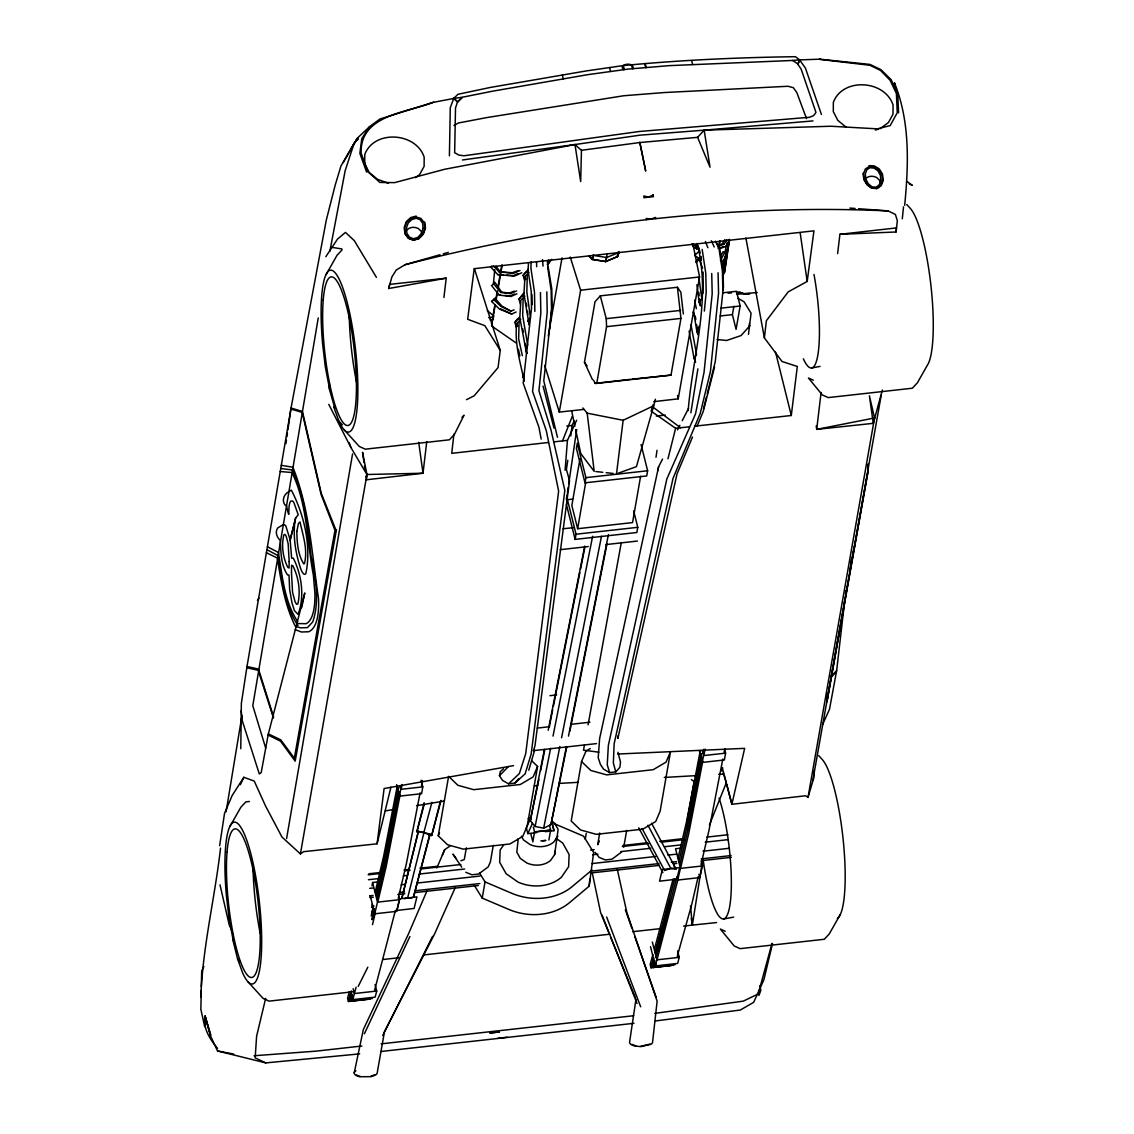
<?xml version="1.0" encoding="UTF-8"?>
<svg xmlns="http://www.w3.org/2000/svg" width="1134" height="1134" viewBox="0 0 1134 1134"><rect width="100%" height="100%" fill="white"/><g stroke="black" fill="none" stroke-linecap="round" stroke-linejoin="round"><path stroke-width="1.5" d="M240.777 748.695L241.358 703.321L246.999 666.509L291.055 408.027L326.294 220.081L335.239 184.97L340.951 166.032L354.148 143.253L357.706 137.824L369.599 126.625L379.933 119.027L433.599 102.216C407.404 112.705 359.776 114.633 361.151 153.161L367.841 171.702L379.89 182.446L394.689 182.617L444.641 169.278L574.981 144.542L639.888 135.187L704.157 130.155L830.91 126.243L877.347 128.837L890.19 125.605L897.249 112.72L896.399 93.541L890.105 80.259L880.494 70.421L869.962 65.276L819.754 59.379M449.404 155.868L450.283 107.602L453.784 98.431L462.048 97.311L457.498 102.003L455.514 107.928L454.649 152.693L458.859 155.075L463.962 155.769L638.952 131.53L809.704 117.256L813.702 115.54L815.97 112.45L801.256 69.415L797.797 64.085L799.583 59.904L792.751 60.471L798.067 64.071L799.853 59.889L820.038 59.166M201.285 990.166L200.86 1009.331L204.701 1026.695L205.098 1016.107L210.215 1035.271L217.53 1050.963L265.795 1062.898L359.662 1053.883M201.356 986.693C204.233 940.299 215.318 894.414 220.52 848.104M575.108 145.393L574.895 144.557L581.458 150.283L580.679 181.582L574.981 144.542L462.502 159.965M868.077 467.492L868.162 464.061M201.03 997.24L201.696 971.016L203.879 966.437M827.536 693.554L827.012 701.903L868.077 471.616L868.247 464.77M531.123 261.812L530.939 268.347L534.483 292.175L534.851 311.382M518.238 838.706L516.806 852.116L520.308 858.41L526.899 863.031A20.412 16.556 9.9 0 0 550.656 860.394L554.639 854.582L554.767 851.237M554.639 854.582L558.126 829.422L554.611 823.128L551.974 821.285M522.349 355.637L518.649 338.896L519.131 320.922L516.806 323.459C514.184 343.007 520.308 362.313 524.248 381.166L523.185 374.404M894.357 86.354L894.542 83.037C910.177 121.777 908.617 164.572 904.691 205.311M527.792 321.22L530.428 317.407L526.842 291.892L527.324 273.904L524.999 276.441L523.936 293.848L529.096 324.877L528.487 319.76M528.458 263.343L528.047 270.303L531.194 290.956L531.506 308.25L523.185 383.094L538.933 427.263L541.173 439.085M827.664 693.81L827.352 698.813L868.006 470.908M702.924 293.508L703.165 272.132M565.086 470.298L567.439 440.361L576.639 420.232M749.007 328.137L749.418 323.502M748.468 334.332L751.077 313.239L744.032 301.757L738.135 298.426M516.622 290.956L510.243 293.621L500.675 292.459L493.432 283.472L494.75 269.651M473.955 884.789L482.219 898.1L508.145 909.142A53.128 43.092 9.9 0 0 569.963 902.267L589.156 886.178L589.822 879.148M589.156 886.178L593.649 852.414L583.542 836.155L557.588 825.098A53.128 43.092 9.9 0 0 554.469 823.823M205.098 1016.107L210.683 1035.172L205.098 1016.107C202.617 1028.099 210.13 1039.651 217.572 1048.369M704.327 311.113L706.198 292.43L705.773 273.237L702.173 249.423M902.31 218.805L903.514 206.827M618.129 735.711L617.86 738.447L677.055 473.856L692.491 437.058M549.522 328.364L551.507 309.653L551.138 290.474L547.623 266.646M453.926 434.081L451.743 453.331L548.445 442.487M822.49 724.782L829.493 709.303L836.665 670.591L845.071 597.59M845.482 594.117L845.879 590.644M295.01 520.704C292.827 537.062 295.662 553.86 300.935 569.367A29.257 5.783 83.6 0 0 304.791 574.357L305.826 573.733C311.623 546.12 304.125 514.581 291.31 490.101L286.604 493.148C283.358 496.323 282.125 501.129 284.974 504.999L286.363 505.41C291.14 525.581 286.803 506.26 290.758 501.03L292.756 501.03L293.947 502.716L298.242 514.836L295.634 517.954L290.106 539.699L291.665 558.197L293.281 558.155C301.687 574.414 304.876 597.164 298.029 614.33L294.429 610.602L292.019 603.047L289.638 589.467L289.014 575.051L287.526 574.924C280.849 565.058 280.863 552.088 280.382 540.549C276.937 537.502 274.612 531.846 277.858 527.849L283.571 524.475L285.683 525.524L290.106 539.699M694.603 426.2L791.291 415.498L797.315 366.466L782.006 361.477L764.387 337.889L766.386 320.709L788.187 291.877L807.181 281.445L813.943 230.84L474.225 268.687L467.662 319.278L484.842 325.671L500.25 350.363L498.067 367.558L474.196 395.766L466.528 399.664M837.615 253.647L839.911 234.313L896.016 231.988L897.363 220.662L895.364 214.425L888.078 210.91L858.58 208.727M426.767 441.608L423.01 473.232L366.41 479.795L366.934 474.508L362.526 452.239L363.986 462.573M443.918 297.505L446.229 278.17L389.657 284.379L388.664 288.518L446.229 278.17M821.087 392.463L816.693 429.375L873.279 423.336L882.365 390.039M570.785 435.91L572.06 425.463L574.187 421.026M896.016 231.988L896.526 227.906L839.911 234.313M616.513 473.828L623.147 420.289L653.708 405.745L655.409 399.239M219.627 845.695L224.532 813.361L232.201 795.444L243.853 777.286L254.257 781.099L265.526 805.948L281.983 837.062L300.411 853.902L303.643 851.677L377.083 843.809L384.114 788.527L513.518 765.634M683.561 926.081L692.335 925.117L702.754 859.345M688.168 410.636C692.591 355.849 711.33 299.674 697.509 245.015L700.316 252.939M285.938 443.621L286.434 440.162M286.93 436.703L287.426 433.245M287.908 429.786L290.871 409.02L302.211 412.407L321.05 494.296L334.969 530.287L294.33 758.192L280.75 739.822L268.375 733.896L304.791 592.94L301.687 607.781M729.247 239.302L724.513 272.415L722.996 275.307M567.454 492.425L568.233 487.195M568.744 483.694L576.71 429.559M635.976 999.21L629.568 1042.274A13.183 4.72 -1.9 0 0 635.168 1046.072L640.894 1046.625L650.959 1044.301A13.183 4.734 -1.9 0 0 652.589 1042.075L657.125 1001.18L626.818 912.374L617.265 869.211M656.005 457.257L657.04 450.326M566.476 468.923L567.794 460.276M226.091 811.689L241.981 715.526M729.587 239.855L724.513 272.415L722.911 270.005M690.847 412.847L697.892 368.833M566.334 499.414L567.198 494.169M318.257 317.931L252.783 705.702L265.696 748.071M585.257 839.217L586.235 833.419M719.211 246.05L720.104 240.819M286.59 838.607L352.561 453.94M722.797 270.629L725.476 254.952M421.125 780.22L422.784 786.883L421.621 793.687L399.537 796.139L400.699 789.335L399.877 786.004M593.606 380.131L595.01 383.377L596.753 383.391L606.562 326.677L606.251 318.668L600.311 295.861L677.423 287.271L680.839 292.189L683.348 314.005M718.772 246.22L719.651 241.018M724.739 749.815L725.576 753.146L724.399 759.95L702.315 762.417L703.491 755.598L702.244 750.609M268.375 733.896L268.134 735.03L280.523 741.182L295.18 761.169L336.415 529.833M328.775 404.37L350.987 447.647L366.934 474.508L300.411 853.902M372.009 885.852L372.59 882.507L377.679 881.954M491.546 324.168L494.863 305.06M495.771 299.844L497.273 291.154M497.869 287.682L501.795 265.101M537.587 766.442L527.225 825.906L522.774 836.368L509.931 843.965L463.367 849.139L447.533 844.745L438.248 835.815L448.61 776.351L457.895 785.295L473.728 789.689L520.293 784.501L533.136 776.903L537.587 766.442L531.789 760.857M466.343 847.821L464.302 859.544L460.843 860.791M618.767 252.117L617.265 256.624L605.783 261.5L592.586 259.374L593.365 254.867M482.219 898.1L485.04 881.912L479.54 873.038M493.29 845.298L490.37 862.038L488.159 866.929L478.562 874.059L471.928 874.782L465.748 872.244M592.458 379.677L584.464 362.285L595.01 301.757L600.311 295.861M605.783 261.5L607.101 253.988M572.585 499.13L567.439 499.697L566.532 504.885L575.136 539.387L636.869 532.512L637.762 527.324L633.665 510.895M579.942 459.057L571.848 505.481L577.645 528.713L632.545 522.59L640.625 476.167M617.265 256.624L618.044 252.117M575.136 539.387L576.044 534.213L567.439 499.697M584.988 482.829L585.895 477.641L577.305 443.196L576.398 448.369L584.988 482.829L646.72 475.954L647.627 470.766L641.079 444.528M577.645 528.713L585.739 482.29M530.343 820.718L530.939 817.302M532.81 841.967L534.568 831.86L533.349 827.012M548.899 840.01L550.628 830.074L549.423 825.212M581.558 761.552L571.196 821.002L580.48 829.946L596.3 834.341L642.879 829.152L655.707 821.555L660.158 811.094L670.52 751.629L666.069 762.105L653.241 769.688L606.662 774.876L590.842 770.482L581.558 761.552L585.995 751.077L590.275 748.553M599.73 833.008L597.689 844.717L599.333 841.045M623.757 847.141L626.677 830.4M722.471 292.841L736.476 291.282L740.148 306.01L736.079 329.356L732.408 314.628L733.868 306.293M868.077 471.616L868.247 470.596M495.189 305.117L491.561 325.94L516.154 342.978M496.111 299.915L497.628 291.24M498.237 287.767L502.178 265.214M548.246 335.99L562.01 257.886M583.783 409.431L559.289 412.096L580.622 290.205L570.26 257.078M596.753 383.391L671.002 375.113L680.953 318.399L677.423 287.271M653.737 401.649L678.217 398.842L699.579 276.951L692.902 244.008M687.161 821.285L694.15 781.609M726.71 784.515L731.884 804.289L805.409 795.77L808.018 797.344L874.541 417.964L869.395 395.766L873.279 423.336M881.246 395.043L812.908 779.979M584.421 745.123L583.5 750.184L598.88 752.182M588.078 724.839L621.304 542.562M729.119 240.351L726.568 254.285L722.032 262.975M268.134 735.03L261.203 772.608L259.317 773.969L242.194 720.459L241.216 710.706M722.826 270.657L725.051 258.665M398.417 787.549L384.525 859.303L376.034 895.364M398.97 792.723L385.39 862.776L376.899 898.837M701.11 753.826L687.218 825.58L678.827 861.797M701.989 757.299L688.083 829.053L679.691 865.27M397.283 786.018L383.703 855.986L375.212 892.061M398.488 787.761L384.568 859.459L376.077 895.52M399.253 791.759L385.432 862.931L376.942 898.993M400.061 795.019L386.255 866.248L378.161 900.58M401.422 788.073L402.088 784.586M420.119 792.779L406.312 864.009L398.261 898.341M421.465 785.834L422.472 780.617M700.302 750.58L686.396 822.263L677.962 858.325M687.261 825.736L701.181 754.039M688.125 829.209L701.946 758.036M702.967 752.834L703.633 749.361M702.754 761.297L688.948 832.526L680.91 866.858M704.101 754.351L705.121 749.135M722.812 759.057L709.005 830.286L701.01 864.618M724.158 752.111L724.824 748.638M850.954 561.954L851.549 558.892M329.895 251.167L345.175 170.639L354.148 143.253M566.773 746.895L550.926 824.716L543.668 828.174L535.12 826.473L530.301 820.619L544.419 749.376M548.204 730.268L584.705 546.078M538.905 779.285L530.301 820.619M540.635 770.596L544.759 749.744M549.239 727.163L552.683 709.785M553.364 706.312L579.885 572.514M580.565 569.027L584.705 548.176M535.12 826.473L550.614 748.284M553.023 736.108L592.614 536.283M543.668 828.174L559.856 746.498M561.571 737.809L601.502 536.24M550.926 824.716L566.419 746.512M568.488 736.094L608.419 534.525M569.863 731.246L607.044 543.583M729.275 240.663L726.568 254.285L724.966 251.876L722.968 251.833L720.685 256.171M354.205 1072.934L363.334 1029.559L408.453 933.977L427.277 890.204M662.539 459.072L658.599 466.754L599.645 738.489L598.199 757.739L600.439 764.458L603.586 769.192L609.596 772.58L615.79 771.885L619.83 767.378L620.511 762.232L617.959 752.281M724.924 252.556L727.149 242.435M546.815 291.863L547.212 312.247L538.933 390.706L551.011 430.041L564.831 490.412L531.151 754.082L525.113 773.898L514.779 783.14L508.571 783.835L502.575 780.447L499.428 775.713L500.349 771.531L503.553 768.824M657.677 470.936L658.599 466.754M771.999 943.36L758.674 992.293M592.189 259.473L593.139 255.363L606.704 257.517L618.725 252.513L617.534 256.638L605.669 261.585L592.189 259.473L589.07 256.086M721.876 771.049L722.67 767.69M698.218 876.625L691.825 904.096L677.267 956.316M371.569 907.512L372.377 904.081M371.215 916.13L373.639 905.825M372.08 919.603L374.503 909.298M398.714 896.413L399.537 899.687L396.787 911.339L374.73 913.806L377.48 902.14L372.59 882.507M395.44 910.361L374.674 990.025M673.142 878.935L654.772 947.811M674.758 878.793L655.452 952.262M676.431 878.836L656.076 956.912M678.104 878.878L657.366 958.528M701.266 861.018L702.499 865.937L699.749 877.588L677.707 880.055L680.443 868.389L675.552 848.756L680.641 848.189M371.583 914.245L373.596 905.655M372.037 919.433L374.461 909.128M372.505 924.621L375.326 912.601M265.654 998.374L256.61 1036.235L255.178 1057.866L265.795 1062.898M772.538 943.573L763.905 979.719L753.671 1002.328L740.289 1010.04L655.58 1020.94M377.083 843.809L390.932 787.18M290.191 540.294L295.776 517.628M401.904 898.128L418.375 831.35L430.041 834.681L413.442 897.178M404.597 898.766L407.701 897.689L424.031 832.313M703.463 408.935L706.411 397.127M707.247 393.753L715.256 361.689L723.435 286.874L723.053 269.594L719.821 248.941L715.582 241.556M667.969 458.774L675.623 428.312L651.015 411.061M401.805 898.426L418.375 831.35M605.669 261.585L606.704 257.517M714.548 366.977L703.236 411.472L697.197 425.874M375.071 984.581L376.729 991.045L375.156 997.126L352.802 999.621L354.375 993.54L353.128 988.678M677.593 950.873L679.238 957.351L677.664 963.418L655.31 965.913L656.884 959.832L652.348 942.042M413.513 896.852L429.857 833.972M416.788 832.101L424.144 802.73M417.227 830.428L424.385 803.652M416.547 831.194L423.875 832.441L431.926 802.305M428.751 835.021L431.685 835.531L440.389 801.128M431.685 835.531L441.083 800.377M874.031 420.87L874.541 417.964L816.693 429.375L816.211 425.93M372.363 998.444L352.49 1000.656L353.397 997.296M354.758 992.25L356.119 987.204M351.455 991.059L349.598 997.863L350.434 1001.18L370.308 998.955M350.434 1001.18L352.277 994.376M349.4 991.527L347.585 998.204L348.407 1001.506L368.281 999.295M348.407 1001.506L351.143 991.499M674.928 964.736L655.055 966.948L655.976 963.588M653.581 959.052L652.178 964.155L653 967.472L672.873 965.247M653 967.472L654.871 960.668M655.806 957.266L670.804 902.862M388.664 288.518L391.882 276.98L396.234 270.034L405.022 264.732L439.992 254.739M652.929 954.474L650.151 964.495L650.973 967.798L670.846 965.587M650.973 967.798L653.751 957.791M655.14 952.787L669.939 899.39M653.708 405.745L636.429 466.641L618.172 473.218M533.575 750.623L534.993 745.69L569.552 480.759L565.838 467.378M528.784 770.241L534.553 750.481M651.469 409.955L652.971 404.923M808.018 797.344L813.829 777.811L813.73 770.879M617.534 256.638L619.15 252.017M758.887 995.524L760.815 990.436L759.993 985.588M697.977 334.7L696.928 331.78L699.068 326.28M525.552 350.675L527.693 345.218L522.689 315.663L523.185 297.689L520.86 300.226L519.797 317.619L526.615 353.61M553.718 441.891L562.507 440.913L572.301 416.306M699.083 248.119L696.744 248.913L695.964 246.234L697.07 243.456M709.388 825.042L726.27 782.871L723.265 773.161M438.248 835.815L439.524 832.824M799.782 60.003L795.43 56.7C737.993 57.48 680.485 60.059 623.303 65.574L586.42 70.903L490.469 87.417L457.952 94.292L453.628 98.545M436.831 867.978L444.698 849.678L449.872 846.134M442.359 855.093L444.698 849.678M455.287 887.539L434.662 933.792L384.483 1031.586L377.225 1072.764A13.183 4.72 -1.9 0 1 375.567 1075.004L371.272 1076.662L359.762 1076.747A13.183 4.734 -1.9 0 1 355.849 1070.709M878.893 186.373L880.239 183.339L879.431 180.093L876.667 177.514A8.505 6.889 9.9 0 0 865.398 178.789M530.939 817.557L526.36 827.763L527.82 833.618L536.524 832.654M527.82 833.618L532.399 823.426M364.383 1033.797L409.884 936.542M240.309 784.756L243.853 777.286M358.202 986.396L367.827 967.16M382.697 1035.555L432.593 936.386M677.494 429.899L679.861 425.307M682.229 420.7L688.522 408.41M433.84 102.244L454.039 98.403L457.767 101.975L462.658 97.17L492.652 91.174L587.866 74.646L628.392 69.061L669.173 65.644L793.02 60.442M720.43 260.565L724.966 251.876M522.76 377.636L524.376 374.631M326.039 274.683L337.039 255.278L342.043 249.919M229.848 826.629L240.847 807.238L245.851 801.88L249.367 801.483M840.28 914.514L829.28 933.92L824.276 939.278L740.133 948.648L734.18 945.954L720.359 929.044L725.179 931.241M343.205 162.63L357.706 137.824L350.874 149.064M695.61 362.242L694.051 358.457L696.545 354.191L691.017 324.99M717.524 245.681L722.245 243.994L724.909 239.586M719.537 245.724L724.243 244.037L726.922 239.628M729.403 240.564L725.845 246.447L721.139 248.133L717.85 248.006M325.812 256.709L337.549 239.033L345.473 232.413L354.304 240.649L376.431 277.391M369.599 126.625L361.774 138.646L359.861 153.359L366.622 172.141M699.621 299.121L700.458 305.939L699.154 302.324L701.776 298.469L698.969 278.142M503.794 844.717L500.165 850.004L499.683 862.237L506.076 873.69L518.068 882.124A37.195 30.179 9.9 0 0 561.358 877.305L568.63 866.73L569.112 854.497L562.719 843.03L556.057 838.352M557.857 836.141L553.874 841.938A20.412 16.556 9.9 0 1 530.117 844.589L523.525 839.954L521.427 836.183M695.837 261.713L698.473 257.942L694.646 255.433L699.508 250.812M696.148 262.691L700.855 256.908M257.418 600.325L258.991 598.171M329.427 388.267L325.245 366.41L322.566 343.418A81.364 16.089 83.6 0 1 334.913 272.514A81.364 16.089 83.6 0 1 357.749 381.208A81.364 16.089 83.6 0 1 338.896 421.168L342.397 424.853M524.532 280.509L523.128 275.364L524.73 273.223M523.128 275.364L528.373 269.07M520.393 304.281L518.989 299.135L523.284 293.876M518.989 299.135L524.22 292.841M547.382 264.576L548.984 262.45M547.524 264.619L551.819 259.36M516.339 327.513L514.935 322.368L517.345 319.164M514.935 322.368L519.372 317.151M514.779 783.14L518.805 778.633M749.985 325.614L741.055 335.579L726.696 340.469L717.113 339.562M516.154 312.006L511.703 314.019L499.57 309.171L491.617 301.502L494.934 298.171L501.951 306.152L510.924 311.155L514.113 309.823M697.594 137.342L704.157 130.155L710.026 167.18L697.594 137.342L639.789 142.544L581.458 150.283M461.977 417.369L464.019 415.2L454.394 434.435L449.39 439.808L365.247 449.177L359.308 446.47L344.098 429.729M830.669 677.735L836.424 671.711M499.428 775.713L508.471 766.527M830.91 676.445L836.665 670.591M508.571 783.835L519.372 773.53L525.722 753.628L558.637 491.107L546.276 430.566L532.569 391.414L540.847 312.913L540.45 292.515M493.432 283.472L494.835 282.224L501.582 292.09L509.053 293.111L514.397 291.14M591.976 869.991L572.798 886.079A53.128 43.092 9.9 0 1 510.966 892.954L485.04 881.912M355.707 141.24L358.387 139.099M621.588 852.031L612.006 859.189L605.372 859.926L599.177 857.417L595.109 852.314M415.384 177.698L419.58 174.636L424.13 166.329L424.159 157.13C416.079 132.324 374.149 129.389 364.751 154.55L364.709 163.75L369.202 172.453L377.537 179.314L388.452 183.311M880.012 128.737L888.432 122.557L893.011 114.208L893.053 104.966C884.931 80.046 842.789 77.084 833.334 102.386L833.306 111.628L837.813 120.36L846.191 127.263M876.795 188.542L880.764 185.721L882.649 180.731L881.969 174.792L878.878 169.703L874.215 166.783L869.268 166.457L865.355 168.966L863.498 173.757L864.179 179.654L867.255 184.856L871.848 188.244L877.106 188.457L881.274 185.494L883.244 180.32L882.521 174.168L879.261 168.909L874.328 165.918L869.112 165.621M491.986 265.866L490.568 266.83L497.755 274.626L514.411 276.101L521.824 272.741M492.95 284.591L491.532 285.555L499.201 295.109L511.009 296.484L516.948 293.805M491.617 301.502L493.035 300.538M453.983 125.52L458.363 122.996L486.996 117.539L623.813 95.738L664.524 92.534L788.002 86.269L793.375 87.715L796.819 92.549L806.515 118.574M758.178 993.965L743.309 1001.124L654.757 1013.399M520.01 270.558L513.631 273.237L499.073 271.891L493.573 265.923M517.997 273.606L513.22 275.605L506.742 275.009M514.609 293.99L509.832 295.988L505.041 295.407M499.073 271.891L512.44 272.727L517.784 270.757M497.755 274.626L503.51 274.712M500.675 292.459L501.582 292.09M649.995 1044.13L640.937 1046.214M370.733 1076.322L374.603 1074.819M719.126 248.091L723.832 246.404M651.568 823.241L676.176 869.239L670.761 868.389L664.581 870.529L642.085 828.486M443.323 253.789L448.313 252.372M875.306 130.041L878.453 129.163M416.206 216.084L410.692 217.572L406.312 221.598L404.2 227.466L404.909 233.604L408.283 238.197L413.4 240.11L418.602 238.735L422.854 234.369L424.896 228.586L424.244 222.703L421.012 218.465L416.093 216.948L410.834 218.408L406.667 222.307L404.64 227.977L405.292 233.916L408.495 238.324L413.357 240.167L418.914 238.65L423.365 234.157L425.505 228.175L424.782 222.08M499.201 295.109L500.264 294.826M405.022 264.732C562.266 224.305 725.675 203.581 888.078 210.91M811.845 367.94L820.052 366.381M723.747 918.994L733.613 917.122M385.347 810.895L392.279 809.733M416.532 805.679L444.259 801.043M534.355 785.975L537.814 785.394M488.641 317.648L493.715 316.953M490.001 319.986L493.488 319.519M680.953 318.399L606.562 326.677M595.01 383.377L630.49 379.337M623.062 845.496L647.486 842.718M659.704 841.315L682.385 838.735M580.622 290.205L699.579 276.951M566.83 426.044L572.06 425.463M383.207 959.492L399.012 957.72M423.62 954.941L609.794 934.203M361.859 1046.016L316.273 1051.119L254.059 1055.754M381.152 1043.847L633.708 1015.724M381.109 1051.473L634.005 1023.307M606.251 318.668L680.627 310.39M720.884 308.165L740.148 306.01M720.147 316.003L732.408 314.628M656.274 416.079L665.091 415.101M675.623 428.312L689.33 426.781M562.507 440.913L567.439 440.361M585.895 477.641L647.627 470.766M563.074 528.784L573.62 527.608M576.044 534.213L637.762 527.324M560.168 549.678L588.248 546.545M605.811 544.589L637.407 541.06M549.905 695.681L556.567 694.944M537.247 728.085L549.536 726.71M570.6 724.357L589.907 722.216M533.292 750.651L596.484 743.606M400.699 789.335L422.784 786.883M703.491 755.598L725.576 753.146M534.568 831.86L550.628 830.074M534.539 832.016L550.6 830.216M545.227 831.69L553.916 830.712L551.762 818.252M540.861 840.918L545.681 840.379M542.449 840.889L545.652 840.535M368.167 874.838L380.414 873.464M404.895 870.742L410.139 870.161M420.643 868.984L460.872 864.505M590.644 850.046L594.173 849.649M622.325 846.517L648.719 843.583M661.023 842.208L683.901 839.656M706.78 837.105L727.886 834.752M368.422 879.729L378.912 878.552M403.406 875.831L406.893 875.434M419.141 874.073L464.628 868.998M592.657 854.738L597.93 854.157M620.808 851.606L650.718 848.275M664.793 846.701L682.385 844.745M705.263 842.193L728.127 839.642M369.741 888.333L373.228 887.95M401.223 884.832L404.725 884.435M416.958 883.074L479.937 876.058M592.203 863.555L655.551 856.496M667.869 855.121L676.658 854.143M703.052 851.209L729.446 848.26M369.599 895.832L373.1 895.435M399.338 892.515L404.583 891.934M415.072 890.757L479.795 883.556M592.076 871.04L658.925 863.598M671.243 862.223L676.53 861.642M701.166 858.892L731.076 855.56M369.84 897.618L373.327 897.221M397.821 894.499L404.824 893.72M415.313 892.543L478.279 885.526M590.559 873.024L659.18 865.37M673.256 863.81L676.771 863.413M701.407 860.678L731.317 857.332M377.48 902.14L399.537 899.687M680.443 868.389L702.499 865.937M632.63 931.694L660.725 928.604M353.198 991.754L269.056 1001.138L263.116 998.43L247.907 981.69M354.375 993.54L376.729 991.045M656.884 959.832L679.238 957.351M632.177 379.153L671.002 375.113M368.862 873.761L381.18 872.415M404.058 869.934L409.346 869.353M419.906 868.205L437.511 866.291M691.244 918.143L692.335 925.117L716.49 922.566M813.021 120.913L704.242 130.155L704.455 130.977M736.788 294.245L757.243 292.515M736.391 292.6L739.822 292.345L744.358 294.046L749.546 293.692M728.071 293.196L731.487 292.941M736.604 292.544L740.006 292.288L744.613 293.961L749.829 293.621M558.807 783.438L578.142 782.332M664.269 777.442L695.907 775.642M718.758 774.338L724.031 774.04L722.074 767.477M617.789 754.025L744.655 748.355L731.884 804.289L724.47 775.713M722.245 243.994L724.243 244.037M525.963 272.273L528.954 272.344M521.824 296.045L524.815 296.116M517.77 319.278L520.761 319.349M877.106 188.457L871.89 188.187L867.042 184.729L863.796 179.342L863.059 173.247M280.736 468.512L292.402 469.958C304.663 496.635 307.867 526.417 310.985 555.32C315.252 577.036 320.114 600.396 312.743 621.914L307.371 627.641L300.411 627.811L296.116 626.507M280.226 471.517L291.977 472.524C307.555 504.517 306.79 540.861 313.367 575.122L314.912 593.422A78.586 23.984 73.9 0 1 306.137 623.7L296.895 623.516M849.905 208.075L855.107 208.458M819.925 59.209L869.976 64.425L880.934 69.656L891.111 79.678L897.717 93.427L898.596 112.876M595.903 471.546L602.778 472.297M606.208 472.68L613.069 473.445M331.624 247.325L341.873 248.927M407.701 897.689L411.727 898.341M281.275 465.309L292.87 467.222C309.653 508.769 311.907 554.441 318.484 598.355A85.376 28.605 70.1 0 1 308.717 631.766L301.361 631.992L295.294 629.682M217.53 1050.963L233.661 1054.039M582.904 407.971L587.185 413.159L623.147 420.289M246.999 666.509L258.481 669.06L273.62 716.886M246.801 667.742L258.254 670.307L273.45 718.063M423.875 832.441L431.444 834.61M291.055 408.027L302.438 411.458L321.248 493.247L336.245 530.868M511.703 314.019L500.633 308.887M813.276 380.188L808.443 377.991L822.278 394.887L828.217 397.595L912.36 388.225L917.363 382.853L928.363 363.461A81.364 16.089 83.6 0 0 930.66 283.188A81.364 16.089 83.6 0 0 910.304 208.415L906.803 204.545M510.924 311.155L501.044 306.52L493.517 299.404M909.312 183.878L912.331 185.366L906.902 181.369M267.411 546.744L278.354 552.442C282.423 575.746 284.18 601.445 297.661 621.531M266.915 549.65L277.873 555.547C282.338 579.134 284.053 605.273 297.973 625.529M266.391 552.74L277.391 558.056C281.005 581.189 284.719 604.876 295.18 626.067M232.895 940.129L237.573 958.882L242.719 973.114A81.364 16.089 83.6 0 0 261.557 933.169A81.364 16.089 83.6 0 0 238.721 824.475A81.364 16.089 83.6 0 0 226.375 895.364L229.054 918.37L233.193 940.299M695.964 246.234L692.137 243.725L692.917 246.404L696.744 248.913M507.252 1037.227L497.84 1038.276M653.212 407.29L680.542 427.759M691.442 779.597L694.121 781.695M487.308 310.631L493.857 316.032M329.087 388.168L334.828 408.141M237.573 958.882L238.636 960.101M453.784 98.431L457.498 102.003M589.482 256L592.586 259.374M818.705 755.613L822.221 759.468A81.364 16.089 83.6 0 1 843.483 842.916A81.364 16.089 83.6 0 1 837.317 918.398M495.912 266.178L499.981 271.522M239.246 960.966L239.94 961.887A6.606 1.488 54.7 0 1 239.529 961.292L240.068 961.93M584.464 362.285L587.114 365.928M456.392 858.877L452.962 854.129L461.694 867.127M799.583 59.904L805.409 68.04L821.399 114.421M366.438 477.428L365.885 476.464L366.934 474.508L423.01 473.232L418.701 442.274M638.74 827.834L662.866 872.67M715.54 241.258L718.8 247.425L722.415 271.239L722.854 290.432M647.953 825.283L670.761 868.389M231.605 929.809L229.295 925.231L219.996 884.818M711.33 240.762L714.236 246.957M608.604 932.191L600.609 912.586L592.246 872.755M610.616 937.095L635.309 997.58M693.087 311.921L695.525 318.002M705.419 241.499L707.885 247.722M698.856 258.821L702.556 268.148M602.069 915.152L637.039 1003.448M329.455 387.176L328.931 383.335M233.264 939.136L232.711 933.991M606.647 916.995L640.653 1006.808M349.201 442.77L350.987 447.647M333.765 406.922L338.896 421.168M625.358 909.808L631.737 927.895M634.629 936.117L656.062 996.942M474.366 268.574L500.25 350.363M544.689 365.361L559.289 412.096M609.596 772.58L607.243 764.741L608.348 745.477L666.82 479.058L695.511 413.938L704.044 372.306L712.195 293.876L711.727 273.492M646.111 67.53L645.203 63.589M557.474 437.27L543.767 380.797L552.088 306.123L551.79 288.858L547.339 261.741M615.79 771.885L613.352 763.054L614.146 743.776L673.029 478.364L700.245 413.414L710.408 371.598L718.559 293.111L718.077 272.727M548.714 259.984L549.409 262.564M524.999 276.441L525.765 279.262M516.806 323.459L517.572 326.28M543.058 386.084L553.987 428.099M631.496 64.652L632.503 68.635M775.543 352.15L791.291 415.498M645.685 67.558L644.707 63.632M632.857 68.607C634.983 61.605 617.775 63.688 623.431 69.67M610.56 71.485L609.568 67.558M699.451 750.921L702.315 762.417M698.941 874.328L699.749 877.588M673.639 863.739L674.858 868.63M676.885 876.78L677.707 880.055M650.519 946.692L655.31 965.913M654.233 963.645L655.055 966.948M552.825 826.317L553.916 830.712M530.811 833.717L532.427 840.195M396.673 784.657L399.537 796.139M370.265 895.86L374.73 913.806M350.803 991.612L352.802 999.621M351.653 997.353L352.49 1000.656M692.633 64.51L691.669 60.612M623.303 65.574L624.295 69.543M563.286 78.955L562.322 75.057M421.933 234.412L421.139 231.166L418.375 228.586A8.505 6.889 9.9 0 0 407.106 229.833M689.089 331.085L694.051 358.457M518.366 349.173L519.896 355.863M571.635 410.777L574.91 426.186M575.647 429.602L580.764 453.557L594.188 471.361L587.185 413.159M694.618 300.156L696.347 308.703M522.717 328.789L523.355 331.993M677.565 395.454L678.217 398.842M745.903 238.069L764.387 337.889M696.871 284.804L699.154 302.324M526.275 303.161L526.8 306.265M695.241 316.315L695.794 319.618M696.602 324.579L698.232 334.502M693.696 311.921L696.928 331.78M525.269 343.517L526.871 353.439M700.869 256.44L701.436 259.927M551.748 820.08L552.215 823.27M800.165 232.725L807.181 281.445M364.468 466.017L364.95 469.462M698.771 292.303L699.196 295.719M527.466 311.226L527.877 314.642M655.721 218.593L655.608 217.43L651.044 218.99L646.182 218.479L646.309 219.642M690.535 906.066L692.335 925.117M542.52 259.643L543.044 266.093M329.356 382.994L329.427 385.787M894.542 83.037L894.613 86.312M536.58 261.855L536.666 266.731M531.931 294.471L532.101 304.706M719.041 798.081A69.032 13.651 83.6 0 1 728.836 910.474A69.032 13.651 83.6 0 1 703.222 860.224M813.985 274.442A69.032 13.651 83.6 0 1 818.379 351.441A69.032 13.651 83.6 0 1 803.354 358.812M260.196 933.395A80.231 15.862 83.6 0 1 253.024 865.143M854.015 547.212A85.376 3.941 -83.6 0 1 851.152 563.414M850.571 566.064A85.376 3.941 -83.6 0 1 849.678 569.58M356.7 383.008A80.231 15.862 83.6 0 1 349.244 314.898M635.777 1045.732A11.864 4.252 -1.9 0 1 632.049 1044.301M360.385 1076.407A11.864 4.252 -1.9 0 1 356.671 1074.961M528.175 818.592A20.412 16.556 9.9 0 1 531.194 817.416M291.466 572.401L292.558 592.26L295.095 601.856L296.569 604.28L297.817 603.968C300.822 591.424 298.568 577.121 292.827 565.724L291.608 565.271L291.466 572.401M289.184 561.585L289.057 568.049L287.752 567.255C282.876 557.503 281.26 545.539 283.854 534.908L284.903 534.341L286.108 536.013L288.149 543.696L289.184 561.585M296.839 531.407C296.98 542.307 297.845 554.781 303.799 563.952L304.422 563.669C307.994 549.877 302.976 535.461 300.014 521.938L298.44 523.511L296.839 531.407M639.803 142.388L645.657 170.823L639.803 142.388M399.622 898.823L396.801 910.446L414.108 908.462L416.901 896.881L399.622 898.823M662.355 869.551L659.534 881.175L676.842 879.19L679.635 867.609L662.355 869.551M423.124 228.373L421.38 233.491L417.822 237.417L413.485 238.735L409.502 237.176L406.908 233.32L406.426 228.104L408.155 223.1L411.628 219.642L415.98 218.281L420.019 219.542L422.642 223.2L423.124 228.373M880.877 180.519L879.275 184.828L876.015 187.209L871.975 186.812L868.247 183.694L865.795 179.059L865.285 173.885L866.844 169.76L870.061 167.704L874.101 168.13L877.9 170.766L880.381 175.302L880.877 180.519M653.198 194.92L648.733 197.089L643.999 197.741L643.786 195.969L648.733 197.089L653.411 196.692L653.198 194.92M499.399 1031.954L489.973 1033.003L499.399 1031.954M227.069 851.776A74.773 14.785 83.6 0 0 247.538 975.311A74.773 14.785 83.6 0 0 255.348 882.153A74.773 14.785 83.6 0 0 227.069 851.776M323.247 299.815A74.773 14.785 83.6 0 0 343.73 423.351A74.773 14.785 83.6 0 0 351.54 330.192A74.773 14.785 83.6 0 0 323.247 299.815"/></g></svg>
